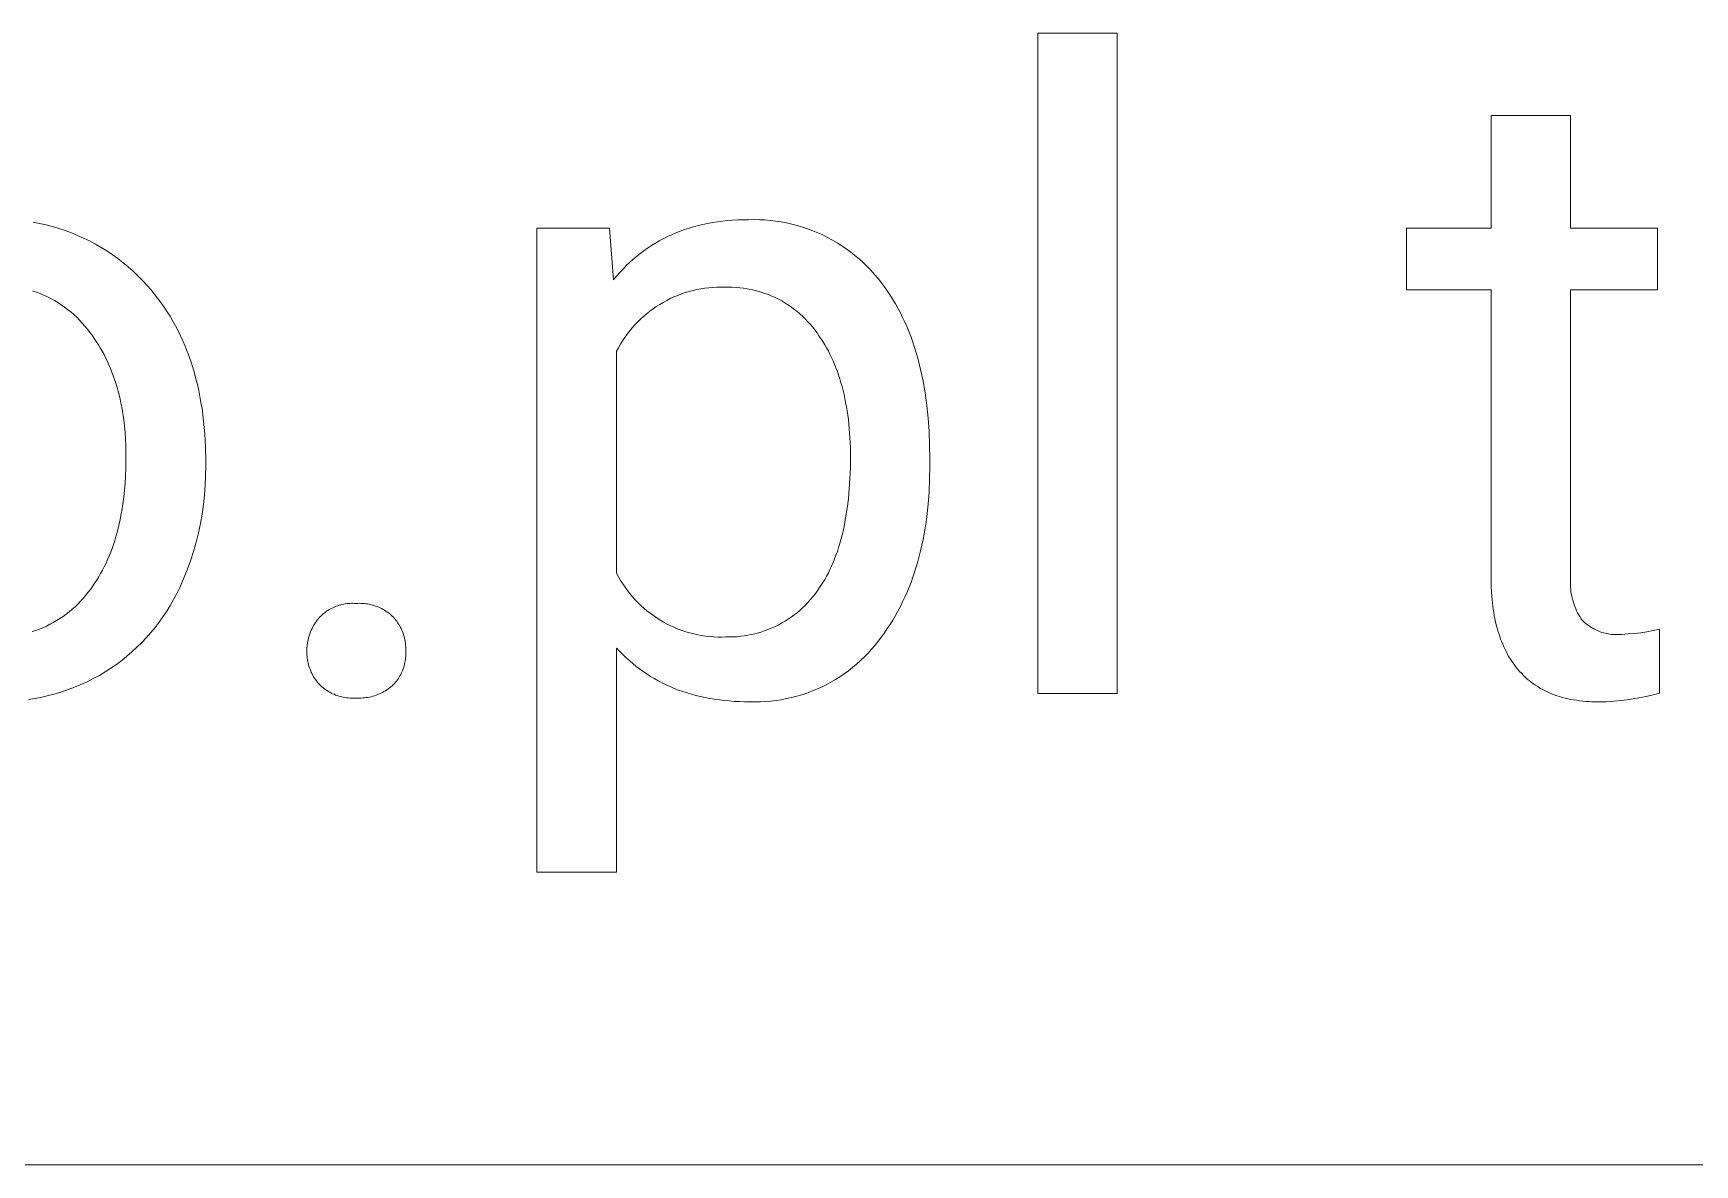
# Model space of a CAD drawing. Header units: millimetres. Extents: x -1656 to 3995, y -637 to 3312.
# Drawn here: x 2533.3 to 2675.3, y -320.6 to -223.8 of the extents above; entities that cross this region are included whole.
import ezdxf

# ---------------------------------------------------------------- set-up
doc = ezdxf.new("R2010")
doc.units = ezdxf.units.MM
doc.header["$MEASUREMENT"] = 0
doc.layers.add('Domyślny', color=7, linetype='Continuous', true_color=0x000000)

msp = doc.modelspace()

# ---------------------------------------------------------------- linework, layer by layer
at = {"layer": 'Domyślny', "color": 18, "lineweight": 15, "true_color": 0x000000}
for p, q in [((2619.14, -280.3), (2619.14, -223.85)), ((2619.14, -223.85), (2625.93, -223.85)), ((2625.93, -223.85), (2625.93, -280.3)), ((2657.89, -240.53), (2657.89, -230.89)), ((2657.89, -230.89), (2664.68, -230.89)), ((2664.68, -230.89), (2664.68, -240.53)), ((2533.24, -240.01), (2533.79, -240.12)), ((2590.91, -240.11), (2591.33, -240.04)), ((2591.33, -240.04), (2591.75, -239.97)), ((2591.75, -239.97), (2592.17, -239.92)), ((2592.17, -239.92), (2592.61, -239.87)), ((2592.61, -239.87), (2593.05, -239.84)), ((2593.05, -239.84), (2593.49, -239.81)), ((2593.49, -239.81), (2593.95, -239.8)), ((2593.95, -239.8), (2594.4, -239.79)), ((2594.4, -239.79), (2594.87, -239.78)), ((2594.87, -239.78), (2595.34, -239.79)), ((2595.34, -239.79), (2595.81, -239.81)), ((2595.81, -239.81), (2596.27, -239.85)), ((2596.27, -239.85), (2596.73, -239.91)), ((2596.73, -239.91), (2597.2, -239.98)), ((2597.2, -239.98), (2597.65, -240.07)), ((2533.79, -240.12), (2534.35, -240.24)), ((2534.35, -240.24), (2534.9, -240.38)), ((2534.9, -240.38), (2535.45, -240.54)), ((2535.45, -240.54), (2535.99, -240.72)), ((2535.99, -240.72), (2536.52, -240.92)), ((2536.52, -240.92), (2537.04, -241.13)), ((2537.04, -241.13), (2537.56, -241.36)), ((2537.56, -241.36), (2538.07, -241.61)), ((2576.32, -295.59), (2576.32, -240.53)), ((2576.32, -240.53), (2582.53, -240.53)), ((2582.53, -240.53), (2582.87, -244.93)), ((2586.77, -241.6), (2587.12, -241.42)), ((2587.12, -241.42), (2587.47, -241.24)), ((2587.47, -241.24), (2587.83, -241.08)), ((2587.83, -241.08), (2588.19, -240.92)), ((2588.19, -240.92), (2588.56, -240.77)), ((2588.56, -240.77), (2588.94, -240.64)), ((2588.94, -240.64), (2589.32, -240.51)), ((2589.32, -240.51), (2589.71, -240.4)), ((2589.71, -240.4), (2590.1, -240.29)), ((2590.1, -240.29), (2590.5, -240.2)), ((2590.5, -240.2), (2590.91, -240.11)), ((2597.65, -240.07), (2598.11, -240.17)), ((2598.11, -240.17), (2598.56, -240.29)), ((2598.56, -240.29), (2599.01, -240.42)), ((2599.01, -240.42), (2599.45, -240.57)), ((2599.45, -240.57), (2599.89, -240.73)), ((2599.89, -240.73), (2600.32, -240.91)), ((2600.32, -240.91), (2600.75, -241.1)), ((2600.75, -241.1), (2601.17, -241.31)), ((2601.17, -241.31), (2601.58, -241.53)), ((2650.64, -245.78), (2650.64, -240.53)), ((2650.64, -240.53), (2657.89, -240.53)), ((2664.68, -240.53), (2672.11, -240.53)), ((2672.11, -240.53), (2672.11, -245.78)), ((2538.07, -241.61), (2538.58, -241.88)), ((2538.58, -241.88), (2539.07, -242.16)), ((2539.07, -242.16), (2539.55, -242.46)), ((2539.55, -242.46), (2540.02, -242.78)), ((2540.02, -242.78), (2540.48, -243.11)), ((2584.84, -242.93), (2585.15, -242.68)), ((2585.15, -242.68), (2585.46, -242.45)), ((2585.46, -242.45), (2585.78, -242.22)), ((2585.78, -242.22), (2586.1, -242)), ((2586.1, -242), (2586.44, -241.8)), ((2586.44, -241.8), (2586.77, -241.6)), ((2601.58, -241.53), (2601.98, -241.77)), ((2601.98, -241.77), (2602.37, -242.02)), ((2602.37, -242.02), (2602.76, -242.28)), ((2602.76, -242.28), (2603.14, -242.56)), ((2603.14, -242.56), (2603.5, -242.85)), ((2603.5, -242.85), (2603.86, -243.15)), ((2540.48, -243.11), (2540.93, -243.46)), ((2540.93, -243.46), (2541.37, -243.82)), ((2541.37, -243.82), (2541.8, -244.2)), ((2541.8, -244.2), (2542.21, -244.59)), ((2583.4, -244.31), (2583.68, -244.01)), ((2583.68, -244.01), (2583.96, -243.72)), ((2583.96, -243.72), (2584.24, -243.45)), ((2584.24, -243.45), (2584.54, -243.18)), ((2584.54, -243.18), (2584.84, -242.93)), ((2603.86, -243.15), (2604.21, -243.46)), ((2604.21, -243.46), (2604.54, -243.78)), ((2604.54, -243.78), (2604.87, -244.12)), ((2604.87, -244.12), (2605.18, -244.47)), ((2542.21, -244.59), (2542.61, -245)), ((2542.61, -245), (2542.99, -245.42)), ((2542.99, -245.42), (2543.3, -245.77)), ((2582.87, -244.93), (2583.13, -244.61)), ((2583.13, -244.61), (2583.4, -244.31)), ((2590.33, -245.71), (2589.99, -245.77)), ((2590.67, -245.65), (2590.33, -245.71)), ((2591.02, -245.61), (2590.67, -245.65)), ((2591.36, -245.58), (2591.02, -245.61)), ((2591.7, -245.57), (2591.36, -245.58)), ((2592.05, -245.56), (2591.7, -245.57)), ((2592.39, -245.57), (2592.05, -245.56)), ((2592.71, -245.56), (2592.39, -245.57)), ((2593.02, -245.57), (2592.71, -245.56)), ((2593.34, -245.58), (2593.02, -245.57)), ((2593.65, -245.61), (2593.34, -245.58)), ((2593.97, -245.64), (2593.65, -245.61)), ((2594.28, -245.69), (2593.97, -245.64)), ((2594.59, -245.75), (2594.28, -245.69)), ((2605.18, -244.47), (2605.48, -244.82)), ((2605.48, -244.82), (2605.77, -245.19)), ((2605.77, -245.19), (2606.03, -245.53)), ((2606.03, -245.53), (2606.27, -245.88)), ((2533.53, -245.98), (2533.2, -245.87)), ((2533.84, -246.1), (2533.53, -245.98)), ((2534.16, -246.24), (2533.84, -246.1)), ((2534.47, -246.38), (2534.16, -246.24)), ((2534.77, -246.54), (2534.47, -246.38)), ((2535.07, -246.7), (2534.77, -246.54)), ((2535.36, -246.88), (2535.07, -246.7)), ((2535.65, -247.07), (2535.36, -246.88)), ((2535.93, -247.26), (2535.65, -247.07)), ((2543.3, -245.77), (2543.6, -246.13)), ((2543.6, -246.13), (2543.89, -246.5)), ((2543.89, -246.5), (2544.17, -246.88)), ((2544.17, -246.88), (2544.44, -247.26)), ((2586.81, -247.04), (2586.52, -247.22)), ((2587.11, -246.86), (2586.81, -247.04)), ((2587.41, -246.7), (2587.11, -246.86)), ((2587.72, -246.54), (2587.41, -246.7)), ((2588.03, -246.4), (2587.72, -246.54)), ((2588.35, -246.26), (2588.03, -246.4)), ((2588.67, -246.14), (2588.35, -246.26)), ((2589, -246.03), (2588.67, -246.14)), ((2589.33, -245.93), (2589, -246.03)), ((2589.66, -245.85), (2589.33, -245.93)), ((2589.99, -245.77), (2589.66, -245.85)), ((2594.89, -245.82), (2594.59, -245.75)), ((2595.2, -245.9), (2594.89, -245.82)), ((2595.5, -245.99), (2595.2, -245.9)), ((2595.8, -246.09), (2595.5, -245.99)), ((2596.1, -246.2), (2595.8, -246.09)), ((2596.39, -246.32), (2596.1, -246.2)), ((2596.68, -246.45), (2596.39, -246.32)), ((2596.96, -246.59), (2596.68, -246.45)), ((2597.24, -246.74), (2596.96, -246.59)), ((2597.51, -246.9), (2597.24, -246.74)), ((2597.78, -247.07), (2597.51, -246.9)), ((2598.04, -247.24), (2597.78, -247.07)), ((2606.27, -245.88), (2606.51, -246.24)), ((2606.51, -246.24), (2606.74, -246.61)), ((2606.74, -246.61), (2606.97, -246.98)), ((2606.97, -246.98), (2607.18, -247.36)), ((2657.89, -245.78), (2650.64, -245.78)), ((2657.89, -270.45), (2657.89, -245.78)), ((2672.11, -245.78), (2664.68, -245.78)), ((2664.68, -245.78), (2664.68, -270.47)), ((2536.2, -247.47), (2535.93, -247.26)), ((2536.47, -247.68), (2536.2, -247.47)), ((2536.73, -247.91), (2536.47, -247.68)), ((2536.98, -248.14), (2536.73, -247.91)), ((2537.22, -248.38), (2536.98, -248.14)), ((2537.45, -248.63), (2537.22, -248.38)), ((2544.44, -247.26), (2544.7, -247.66)), ((2544.7, -247.66), (2544.95, -248.05)), ((2544.95, -248.05), (2545.19, -248.46)), ((2545.19, -248.46), (2545.42, -248.87)), ((2584.93, -248.53), (2584.69, -248.78)), ((2585.18, -248.29), (2584.93, -248.53)), ((2585.43, -248.06), (2585.18, -248.29)), ((2585.69, -247.84), (2585.43, -248.06)), ((2585.96, -247.62), (2585.69, -247.84)), ((2586.24, -247.42), (2585.96, -247.62)), ((2586.52, -247.22), (2586.24, -247.42)), ((2598.29, -247.43), (2598.04, -247.24)), ((2598.54, -247.62), (2598.29, -247.43)), ((2598.78, -247.83), (2598.54, -247.62)), ((2599.02, -248.04), (2598.78, -247.83)), ((2599.24, -248.26), (2599.02, -248.04)), ((2599.46, -248.49), (2599.24, -248.26)), ((2599.67, -248.72), (2599.46, -248.49)), ((2607.18, -247.36), (2607.39, -247.75)), ((2607.39, -247.75), (2607.58, -248.15)), ((2607.58, -248.15), (2607.77, -248.56)), ((2607.77, -248.56), (2607.96, -248.98)), ((2537.68, -248.89), (2537.45, -248.63)), ((2537.89, -249.15), (2537.68, -248.89)), ((2538.1, -249.43), (2537.89, -249.15)), ((2538.29, -249.68), (2538.1, -249.43)), ((2538.47, -249.94), (2538.29, -249.68)), ((2538.65, -250.21), (2538.47, -249.94)), ((2545.42, -248.87), (2545.64, -249.29)), ((2545.64, -249.29), (2545.85, -249.72)), ((2545.85, -249.72), (2546.05, -250.15)), ((2583.83, -249.86), (2583.64, -250.15)), ((2584.03, -249.58), (2583.83, -249.86)), ((2584.24, -249.31), (2584.03, -249.58)), ((2584.46, -249.04), (2584.24, -249.31)), ((2584.69, -248.78), (2584.46, -249.04)), ((2599.88, -248.96), (2599.67, -248.72)), ((2600.07, -249.21), (2599.88, -248.96)), ((2600.26, -249.46), (2600.07, -249.21)), ((2600.43, -249.71), (2600.26, -249.46)), ((2600.6, -249.96), (2600.43, -249.71)), ((2600.77, -250.21), (2600.6, -249.96)), ((2607.96, -248.98), (2608.13, -249.4)), ((2608.13, -249.4), (2608.3, -249.83)), ((2608.3, -249.83), (2608.45, -250.27)), ((2538.83, -250.48), (2538.65, -250.21)), ((2538.99, -250.76), (2538.83, -250.48)), ((2539.15, -251.04), (2538.99, -250.76)), ((2539.31, -251.32), (2539.15, -251.04)), ((2539.45, -251.61), (2539.31, -251.32)), ((2546.05, -250.15), (2546.24, -250.6)), ((2546.24, -250.6), (2546.42, -251.05)), ((2546.42, -251.05), (2546.59, -251.5)), ((2583.29, -250.74), (2583.13, -251.04)), ((2583.13, -251.04), (2583.13, -270.03)), ((2583.46, -250.44), (2583.29, -250.74)), ((2583.64, -250.15), (2583.46, -250.44)), ((2600.93, -250.48), (2600.77, -250.21)), ((2601.08, -250.74), (2600.93, -250.48)), ((2601.23, -251.02), (2601.08, -250.74)), ((2601.37, -251.3), (2601.23, -251.02)), ((2601.51, -251.58), (2601.37, -251.3)), ((2608.45, -250.27), (2608.6, -250.72)), ((2608.6, -250.72), (2608.74, -251.18)), ((2608.74, -251.18), (2608.88, -251.64)), ((2539.6, -251.91), (2539.45, -251.61)), ((2539.73, -252.21), (2539.6, -251.91)), ((2539.86, -252.51), (2539.73, -252.21)), ((2539.98, -252.82), (2539.86, -252.51)), ((2540.1, -253.14), (2539.98, -252.82)), ((2546.59, -251.5), (2546.75, -251.97)), ((2546.75, -251.97), (2546.9, -252.44)), ((2546.9, -252.44), (2547.04, -252.92)), ((2601.64, -251.87), (2601.51, -251.58)), ((2601.76, -252.17), (2601.64, -251.87)), ((2601.88, -252.47), (2601.76, -252.17)), ((2602, -252.77), (2601.88, -252.47)), ((2602.11, -253.09), (2602, -252.77)), ((2608.88, -251.64), (2609, -252.12)), ((2609, -252.12), (2609.12, -252.6)), ((2609.12, -252.6), (2609.23, -253.09)), ((2540.21, -253.46), (2540.1, -253.14)), ((2540.32, -253.78), (2540.21, -253.46)), ((2540.42, -254.11), (2540.32, -253.78)), ((2540.51, -254.45), (2540.42, -254.11)), ((2547.04, -252.92), (2547.17, -253.4)), ((2547.17, -253.4), (2547.3, -253.89)), ((2547.3, -253.89), (2547.41, -254.4)), ((2602.21, -253.4), (2602.11, -253.09)), ((2602.31, -253.73), (2602.21, -253.4)), ((2602.4, -254.06), (2602.31, -253.73)), ((2602.49, -254.39), (2602.4, -254.06)), ((2609.23, -253.09), (2609.33, -253.59)), ((2609.33, -253.59), (2609.42, -254.1)), ((2609.42, -254.1), (2609.51, -254.61)), ((2540.6, -254.78), (2540.51, -254.45)), ((2540.68, -255.13), (2540.6, -254.78)), ((2540.75, -255.48), (2540.68, -255.13)), ((2540.82, -255.83), (2540.75, -255.48)), ((2547.41, -254.4), (2547.51, -254.9)), ((2547.51, -254.9), (2547.6, -255.42)), ((2547.6, -255.42), (2547.69, -255.94)), ((2602.57, -254.73), (2602.49, -254.39)), ((2602.64, -255.08), (2602.57, -254.73)), ((2602.71, -255.43), (2602.64, -255.08)), ((2602.78, -255.79), (2602.71, -255.43)), ((2609.51, -254.61), (2609.65, -255.67)), ((2609.65, -255.67), (2609.77, -256.76)), ((2540.89, -256.19), (2540.82, -255.83)), ((2540.94, -256.55), (2540.89, -256.19)), ((2540.99, -256.92), (2540.94, -256.55)), ((2541.08, -257.67), (2540.99, -256.92)), ((2547.69, -255.94), (2547.76, -256.47)), ((2547.76, -256.47), (2547.82, -257.01)), ((2547.82, -257.01), (2547.88, -257.55)), ((2602.84, -256.15), (2602.78, -255.79)), ((2602.94, -256.89), (2602.84, -256.15)), ((2603.02, -257.66), (2602.94, -256.89)), ((2609.77, -256.76), (2609.85, -257.88)), ((2541.14, -258.44), (2541.08, -257.67)), ((2541.17, -259.23), (2541.14, -258.44)), ((2547.88, -257.55), (2547.92, -258.1)), ((2547.92, -258.1), (2547.95, -258.66)), ((2603.07, -258.44), (2603.02, -257.66)), ((2603.11, -259.25), (2603.07, -258.44)), ((2609.85, -257.88), (2609.89, -259.04)), ((2541.18, -260.04), (2541.17, -259.23)), ((2547.95, -258.66), (2547.98, -259.22)), ((2547.98, -259.22), (2548, -260.38)), ((2603.12, -260.08), (2603.11, -259.25)), ((2609.89, -259.04), (2609.91, -260.23)), ((2541.14, -261.82), (2541.17, -260.94)), ((2541.17, -260.94), (2541.18, -260.04)), ((2548, -260.85), (2547.99, -261.67)), ((2548, -260.38), (2548, -260.85)), ((2603.07, -261.93), (2603.11, -261.02)), ((2603.11, -261.02), (2603.12, -260.08)), ((2609.91, -260.85), (2609.89, -261.97)), ((2609.91, -260.23), (2609.91, -260.85)), ((2541, -263.49), (2541.08, -262.67)), ((2541.08, -262.67), (2541.14, -261.82)), ((2547.96, -262.5), (2547.9, -263.32)), ((2547.99, -261.67), (2547.96, -262.5)), ((2603.02, -262.81), (2603.07, -261.93)), ((2609.89, -261.97), (2609.85, -263.06)), ((2540.89, -264.29), (2541, -263.49)), ((2547.82, -264.14), (2547.7, -264.96)), ((2547.9, -263.32), (2547.82, -264.14)), ((2602.84, -264.49), (2602.94, -263.67)), ((2602.94, -263.67), (2603.02, -262.81)), ((2609.77, -264.12), (2609.65, -265.16)), ((2609.85, -263.06), (2609.77, -264.12)), ((2540.61, -265.81), (2540.69, -265.44)), ((2540.69, -265.44), (2540.76, -265.06)), ((2540.76, -265.06), (2540.83, -264.68)), ((2540.83, -264.68), (2540.89, -264.29)), ((2547.7, -264.96), (2547.56, -265.77)), ((2602.64, -265.67), (2602.71, -265.28)), ((2602.71, -265.28), (2602.84, -264.49)), ((2609.65, -265.16), (2609.58, -265.67)), ((2540.23, -267.23), (2540.33, -266.89)), ((2540.33, -266.89), (2540.43, -266.53)), ((2540.43, -266.53), (2540.52, -266.18)), ((2540.52, -266.18), (2540.61, -265.81)), ((2547.38, -266.58), (2547.18, -267.38)), ((2547.56, -265.77), (2547.38, -266.58)), ((2602.31, -267.13), (2602.4, -266.78)), ((2602.4, -266.78), (2602.49, -266.42)), ((2602.49, -266.42), (2602.57, -266.04)), ((2602.57, -266.04), (2602.64, -265.67)), ((2609.42, -266.66), (2609.33, -267.15)), ((2609.51, -266.17), (2609.42, -266.66)), ((2609.58, -265.67), (2609.51, -266.17)), ((2539.75, -268.55), (2539.88, -268.23)), ((2539.88, -268.23), (2540, -267.9)), ((2540, -267.9), (2540.12, -267.57)), ((2540.12, -267.57), (2540.23, -267.23)), ((2546.96, -268.17), (2546.7, -268.96)), ((2547.18, -267.38), (2546.96, -268.17)), ((2601.88, -268.48), (2602, -268.16)), ((2602, -268.16), (2602.11, -267.82)), ((2602.11, -267.82), (2602.21, -267.48)), ((2602.21, -267.48), (2602.31, -267.13)), ((2609.12, -268.11), (2609, -268.57)), ((2609.23, -267.63), (2609.12, -268.11)), ((2609.33, -267.15), (2609.23, -267.63)), ((2539.02, -270.06), (2539.18, -269.77)), ((2539.18, -269.77), (2539.33, -269.47)), ((2539.33, -269.47), (2539.48, -269.17)), ((2539.48, -269.17), (2539.62, -268.86)), ((2539.62, -268.86), (2539.75, -268.55)), ((2546.42, -269.73), (2546.11, -270.5)), ((2546.7, -268.96), (2546.42, -269.73)), ((2601.23, -270), (2601.37, -269.71)), ((2601.37, -269.71), (2601.51, -269.42)), ((2601.51, -269.42), (2601.64, -269.11)), ((2601.64, -269.11), (2601.76, -268.8)), ((2601.76, -268.8), (2601.88, -268.48)), ((2608.74, -269.49), (2608.6, -269.93)), ((2608.88, -269.03), (2608.74, -269.49)), ((2609, -268.57), (2608.88, -269.03)), ((2538.14, -271.41), (2538.33, -271.15)), ((2538.33, -271.15), (2538.51, -270.88)), ((2538.51, -270.88), (2538.69, -270.61)), ((2538.69, -270.61), (2538.86, -270.34)), ((2538.86, -270.34), (2539.02, -270.06)), ((2545.78, -271.25), (2545.53, -271.77)), ((2546.11, -270.5), (2545.78, -271.25)), ((2583.13, -270.03), (2583.3, -270.34)), ((2583.3, -270.34), (2583.47, -270.64)), ((2583.47, -270.64), (2583.65, -270.93)), ((2583.65, -270.93), (2583.85, -271.22)), ((2583.85, -271.22), (2584.05, -271.5)), ((2600.43, -271.33), (2600.6, -271.08)), ((2600.6, -271.08), (2600.77, -270.82)), ((2600.77, -270.82), (2600.93, -270.56)), ((2600.93, -270.56), (2601.08, -270.28)), ((2601.08, -270.28), (2601.23, -270)), ((2608.13, -271.23), (2607.96, -271.65)), ((2608.3, -270.81), (2608.13, -271.23)), ((2608.45, -270.37), (2608.3, -270.81)), ((2608.6, -269.93), (2608.45, -270.37)), ((2657.9, -271.07), (2657.89, -270.45)), ((2657.92, -271.68), (2657.9, -271.07)), ((2664.67, -270.66), (2664.66, -270.85)), ((2664.66, -270.85), (2664.67, -271.04)), ((2664.68, -270.47), (2664.67, -270.66)), ((2664.67, -271.04), (2664.68, -271.23)), ((2664.68, -271.23), (2664.69, -271.41)), ((2536.83, -272.89), (2537.07, -272.66)), ((2537.07, -272.66), (2537.3, -272.42)), ((2537.3, -272.42), (2537.52, -272.18)), ((2537.52, -272.18), (2537.73, -271.93)), ((2537.73, -271.93), (2537.94, -271.67)), ((2537.94, -271.67), (2538.14, -271.41)), ((2545.26, -272.28), (2544.97, -272.77)), ((2545.53, -271.77), (2545.26, -272.28)), ((2559.54, -272.72), (2559.67, -272.69)), ((2559.67, -272.69), (2559.8, -272.66)), ((2559.8, -272.66), (2559.93, -272.64)), ((2559.93, -272.64), (2560.06, -272.62)), ((2560.06, -272.62), (2560.19, -272.61)), ((2560.19, -272.61), (2560.33, -272.6)), ((2560.33, -272.6), (2560.46, -272.59)), ((2560.46, -272.59), (2560.59, -272.59)), ((2560.59, -272.59), (2560.72, -272.6)), ((2560.72, -272.6), (2560.86, -272.6)), ((2560.86, -272.6), (2561, -272.6)), ((2561, -272.6), (2561.14, -272.59)), ((2561.14, -272.59), (2561.28, -272.6)), ((2561.28, -272.6), (2561.42, -272.6)), ((2561.42, -272.6), (2561.56, -272.62)), ((2561.56, -272.62), (2561.7, -272.63)), ((2561.7, -272.63), (2561.84, -272.65)), ((2561.84, -272.65), (2561.98, -272.68)), ((2561.98, -272.68), (2562.11, -272.71)), ((2562.11, -272.71), (2562.25, -272.75)), ((2584.05, -271.5), (2584.26, -271.77)), ((2584.26, -271.77), (2584.48, -272.03)), ((2584.48, -272.03), (2584.71, -272.29)), ((2584.71, -272.29), (2584.95, -272.54)), ((2584.95, -272.54), (2585.2, -272.78)), ((2599.25, -272.77), (2599.47, -272.54)), ((2599.47, -272.54), (2599.68, -272.31)), ((2599.68, -272.31), (2599.88, -272.07)), ((2599.88, -272.07), (2600.07, -271.83)), ((2600.07, -271.83), (2600.26, -271.57)), ((2600.26, -271.57), (2600.43, -271.33)), ((2607.58, -272.47), (2607.39, -272.87)), ((2607.77, -272.07), (2607.58, -272.47)), ((2607.96, -271.65), (2607.77, -272.07)), ((2657.97, -272.26), (2657.92, -271.68)), ((2658.03, -272.83), (2657.97, -272.26)), ((2664.69, -271.41), (2664.71, -271.6)), ((2664.71, -271.6), (2664.74, -271.79)), ((2664.74, -271.79), (2664.78, -271.98)), ((2664.78, -271.98), (2664.82, -272.16)), ((2664.82, -272.16), (2664.87, -272.34)), ((2664.87, -272.34), (2664.92, -272.52)), ((2664.92, -272.52), (2664.98, -272.7)), ((2664.98, -272.7), (2665.05, -272.88)), ((2534.97, -274.24), (2535.26, -274.07)), ((2535.26, -274.07), (2535.53, -273.9)), ((2535.53, -273.9), (2535.81, -273.71)), ((2535.81, -273.71), (2536.07, -273.52)), ((2536.07, -273.52), (2536.33, -273.32)), ((2536.33, -273.32), (2536.59, -273.1)), ((2536.59, -273.1), (2536.83, -272.89)), ((2544.35, -273.74), (2544.02, -274.21)), ((2544.67, -273.26), (2544.35, -273.74)), ((2544.97, -272.77), (2544.67, -273.26)), ((2557.38, -274.25), (2557.46, -274.13)), ((2557.46, -274.13), (2557.55, -274.01)), ((2557.55, -274.01), (2557.64, -273.9)), ((2557.64, -273.9), (2557.73, -273.79)), ((2557.73, -273.79), (2557.83, -273.7)), ((2557.83, -273.7), (2557.92, -273.6)), ((2557.92, -273.6), (2558.02, -273.52)), ((2558.02, -273.52), (2558.13, -273.43)), ((2558.13, -273.43), (2558.23, -273.35)), ((2558.23, -273.35), (2558.34, -273.28)), ((2558.34, -273.28), (2558.45, -273.2)), ((2558.45, -273.2), (2558.56, -273.13)), ((2558.56, -273.13), (2558.68, -273.07)), ((2558.68, -273.07), (2558.8, -273.01)), ((2558.8, -273.01), (2558.92, -272.95)), ((2558.92, -272.95), (2559.04, -272.9)), ((2559.04, -272.9), (2559.16, -272.85)), ((2559.16, -272.85), (2559.29, -272.8)), ((2559.29, -272.8), (2559.41, -272.76)), ((2559.41, -272.76), (2559.54, -272.72)), ((2562.25, -272.75), (2562.38, -272.79)), ((2562.38, -272.79), (2562.52, -272.83)), ((2562.52, -272.83), (2562.65, -272.88)), ((2562.65, -272.88), (2562.78, -272.93)), ((2562.78, -272.93), (2562.91, -272.99)), ((2562.91, -272.99), (2563.03, -273.05)), ((2563.03, -273.05), (2563.16, -273.12)), ((2563.16, -273.12), (2563.28, -273.19)), ((2563.28, -273.19), (2563.4, -273.26)), ((2563.4, -273.26), (2563.52, -273.34)), ((2563.52, -273.34), (2563.63, -273.42)), ((2563.63, -273.42), (2563.74, -273.51)), ((2563.74, -273.51), (2563.85, -273.6)), ((2563.85, -273.6), (2563.95, -273.69)), ((2563.95, -273.69), (2564.06, -273.79)), ((2564.06, -273.79), (2564.15, -273.9)), ((2564.15, -273.9), (2564.24, -274.01)), ((2564.24, -274.01), (2564.33, -274.13)), ((2564.33, -274.13), (2564.41, -274.25)), ((2585.2, -272.78), (2585.46, -273.01)), ((2585.46, -273.01), (2585.72, -273.24)), ((2585.72, -273.24), (2586, -273.45)), ((2586, -273.45), (2586.27, -273.65)), ((2586.27, -273.65), (2586.56, -273.85)), ((2586.56, -273.85), (2586.85, -274.03)), ((2586.85, -274.03), (2587.15, -274.21)), ((2597.26, -274.28), (2597.53, -274.12)), ((2597.53, -274.12), (2597.8, -273.95)), ((2597.8, -273.95), (2598.06, -273.78)), ((2598.06, -273.78), (2598.31, -273.59)), ((2598.31, -273.59), (2598.55, -273.4)), ((2598.55, -273.4), (2598.79, -273.2)), ((2598.79, -273.2), (2599.03, -272.99)), ((2599.03, -272.99), (2599.25, -272.77)), ((2606.74, -274.03), (2606.51, -274.4)), ((2606.97, -273.65), (2606.74, -274.03)), ((2607.18, -273.26), (2606.97, -273.65)), ((2607.39, -272.87), (2607.18, -273.26)), ((2658.07, -273.11), (2658.03, -272.83)), ((2658.11, -273.39), (2658.07, -273.11)), ((2658.16, -273.66), (2658.11, -273.39)), ((2658.21, -273.92), (2658.16, -273.66)), ((2658.27, -274.18), (2658.21, -273.92)), ((2665.05, -272.88), (2665.12, -273.06)), ((2665.12, -273.06), (2665.2, -273.23)), ((2665.2, -273.23), (2665.28, -273.4)), ((2665.28, -273.4), (2665.37, -273.56)), ((2665.37, -273.56), (2665.47, -273.73)), ((2665.47, -273.73), (2665.57, -273.89)), ((2665.57, -273.89), (2665.68, -274.04)), ((2665.68, -274.04), (2665.78, -274.14)), ((2533.16, -275.02), (2533.47, -274.92)), ((2533.47, -274.92), (2533.78, -274.8)), ((2533.78, -274.8), (2534.08, -274.68)), ((2534.08, -274.68), (2534.38, -274.54)), ((2534.38, -274.54), (2534.68, -274.39)), ((2534.68, -274.39), (2534.97, -274.24)), ((2542.93, -275.53), (2542.53, -275.95)), ((2543.31, -275.1), (2542.93, -275.53)), ((2543.67, -274.66), (2543.31, -275.1)), ((2544.02, -274.21), (2543.67, -274.66)), ((2556.79, -275.57), (2556.83, -275.43)), ((2556.83, -275.43), (2556.87, -275.29)), ((2556.87, -275.29), (2556.92, -275.16)), ((2556.92, -275.16), (2556.97, -275.02)), ((2556.97, -275.02), (2557.03, -274.89)), ((2557.03, -274.89), (2557.09, -274.75)), ((2557.09, -274.75), (2557.15, -274.62)), ((2557.15, -274.62), (2557.22, -274.5)), ((2557.22, -274.5), (2557.3, -274.37)), ((2557.3, -274.37), (2557.38, -274.25)), ((2564.41, -274.25), (2564.49, -274.37)), ((2564.49, -274.37), (2564.56, -274.5)), ((2564.56, -274.5), (2564.63, -274.62)), ((2564.63, -274.62), (2564.7, -274.75)), ((2564.7, -274.75), (2564.76, -274.89)), ((2564.76, -274.89), (2564.82, -275.02)), ((2564.82, -275.02), (2564.87, -275.16)), ((2564.87, -275.16), (2564.91, -275.29)), ((2564.91, -275.29), (2564.96, -275.43)), ((2564.96, -275.43), (2564.99, -275.57)), ((2587.15, -274.21), (2587.46, -274.37)), ((2587.46, -274.37), (2587.77, -274.52)), ((2587.77, -274.52), (2588.08, -274.67)), ((2588.08, -274.67), (2588.4, -274.8)), ((2588.4, -274.8), (2588.73, -274.92)), ((2588.73, -274.92), (2589.05, -275.03)), ((2589.05, -275.03), (2589.39, -275.12)), ((2589.39, -275.12), (2589.72, -275.21)), ((2589.72, -275.21), (2590.06, -275.28)), ((2590.06, -275.28), (2590.4, -275.34)), ((2590.4, -275.34), (2590.74, -275.4)), ((2590.74, -275.4), (2591.08, -275.43)), ((2591.08, -275.43), (2591.43, -275.46)), ((2591.43, -275.46), (2591.78, -275.48)), ((2591.78, -275.48), (2592.12, -275.48)), ((2592.12, -275.48), (2592.47, -275.47)), ((2592.47, -275.47), (2592.78, -275.47)), ((2592.78, -275.47), (2593.09, -275.47)), ((2593.09, -275.47), (2593.4, -275.45)), ((2593.4, -275.45), (2593.72, -275.42)), ((2593.72, -275.42), (2594.03, -275.38)), ((2594.03, -275.38), (2594.33, -275.33)), ((2594.33, -275.33), (2594.64, -275.27)), ((2594.64, -275.27), (2594.95, -275.2)), ((2594.95, -275.2), (2595.25, -275.12)), ((2595.25, -275.12), (2595.55, -275.03)), ((2595.55, -275.03), (2595.84, -274.93)), ((2595.84, -274.93), (2596.14, -274.82)), ((2596.14, -274.82), (2596.43, -274.7)), ((2596.43, -274.7), (2596.71, -274.57)), ((2596.71, -274.57), (2596.99, -274.43)), ((2596.99, -274.43), (2597.26, -274.28)), ((2605.77, -275.47), (2605.5, -275.83)), ((2606.03, -275.12), (2605.77, -275.47)), ((2606.27, -274.76), (2606.03, -275.12)), ((2606.51, -274.4), (2606.27, -274.76)), ((2658.33, -274.44), (2658.27, -274.18)), ((2658.4, -274.69), (2658.33, -274.44)), ((2658.47, -274.94), (2658.4, -274.69)), ((2658.54, -275.18), (2658.47, -274.94)), ((2658.62, -275.42), (2658.54, -275.18)), ((2658.7, -275.65), (2658.62, -275.42)), ((2665.78, -274.14), (2665.88, -274.24)), ((2665.88, -274.24), (2665.99, -274.33)), ((2665.99, -274.33), (2666.1, -274.42)), ((2666.1, -274.42), (2666.22, -274.5)), ((2666.22, -274.5), (2666.34, -274.59)), ((2666.34, -274.59), (2666.46, -274.66)), ((2666.46, -274.66), (2666.58, -274.73)), ((2666.58, -274.73), (2666.7, -274.8)), ((2666.7, -274.8), (2666.83, -274.87)), ((2666.83, -274.87), (2666.96, -274.93)), ((2666.96, -274.93), (2667.09, -274.98)), ((2667.09, -274.98), (2667.22, -275.03)), ((2667.22, -275.03), (2667.36, -275.08)), ((2667.36, -275.08), (2667.49, -275.12)), ((2667.49, -275.12), (2667.63, -275.15)), ((2667.63, -275.15), (2667.77, -275.18)), ((2667.77, -275.18), (2667.91, -275.21)), ((2667.91, -275.21), (2668.05, -275.23)), ((2668.05, -275.23), (2668.19, -275.25)), ((2668.19, -275.25), (2668.33, -275.26)), ((2668.33, -275.26), (2668.48, -275.27)), ((2668.48, -275.27), (2668.62, -275.27)), ((2668.62, -275.27), (2668.76, -275.27)), ((2668.76, -275.27), (2668.9, -275.26)), ((2668.9, -275.26), (2669.05, -275.25)), ((2669.05, -275.25), (2669.59, -275.22)), ((2669.59, -275.22), (2670.13, -275.18)), ((2670.13, -275.18), (2670.68, -275.12)), ((2670.68, -275.12), (2671.21, -275.03)), ((2671.21, -275.03), (2671.75, -274.93)), ((2671.75, -274.93), (2672.28, -274.82)), ((2672.28, -274.82), (2672.28, -280.29)), ((2541.7, -276.74), (2541.27, -277.12)), ((2542.12, -276.35), (2541.7, -276.74)), ((2542.53, -275.95), (2542.12, -276.35)), ((2556.66, -276.43), (2556.67, -276.29)), ((2556.66, -276.58), (2556.66, -276.43)), ((2556.66, -276.73), (2556.66, -276.58)), ((2556.66, -276.87), (2556.66, -276.73)), ((2556.66, -277.01), (2556.66, -276.87)), ((2556.67, -276.29), (2556.69, -276.14)), ((2556.69, -276.14), (2556.7, -276)), ((2556.7, -276), (2556.73, -275.86)), ((2556.73, -275.86), (2556.76, -275.71)), ((2556.76, -275.71), (2556.79, -275.57)), ((2564.99, -275.57), (2565.03, -275.71)), ((2565.03, -275.71), (2565.05, -275.86)), ((2565.05, -275.86), (2565.07, -276)), ((2565.07, -276), (2565.09, -276.14)), ((2565.09, -276.14), (2565.1, -276.29)), ((2565.1, -276.29), (2565.11, -276.43)), ((2565.11, -276.43), (2565.11, -276.58)), ((2565.11, -276.58), (2565.11, -276.73)), ((2565.11, -276.73), (2565.11, -276.86)), ((2565.11, -276.86), (2565.11, -276.99)), ((2583.4, -276.71), (2583.13, -276.43)), ((2583.13, -276.43), (2583.13, -295.59)), ((2583.66, -276.98), (2583.4, -276.71)), ((2604.63, -276.86), (2604.31, -277.18)), ((2604.93, -276.53), (2604.63, -276.86)), ((2605.22, -276.18), (2604.93, -276.53)), ((2605.5, -275.83), (2605.22, -276.18)), ((2658.79, -275.88), (2658.7, -275.65)), ((2658.88, -276.1), (2658.79, -275.88)), ((2658.98, -276.32), (2658.88, -276.1)), ((2659.08, -276.54), (2658.98, -276.32)), ((2659.19, -276.75), (2659.08, -276.54)), ((2659.3, -276.96), (2659.19, -276.75)), ((2659.41, -277.16), (2659.3, -276.96)), ((2539.9, -278.15), (2539.42, -278.46)), ((2540.37, -277.82), (2539.9, -278.15)), ((2540.82, -277.48), (2540.37, -277.82)), ((2541.27, -277.12), (2540.82, -277.48)), ((2556.67, -277.15), (2556.66, -277.01)), ((2556.69, -277.29), (2556.67, -277.15)), ((2556.71, -277.43), (2556.69, -277.29)), ((2556.73, -277.56), (2556.71, -277.43)), ((2556.76, -277.7), (2556.73, -277.56)), ((2556.79, -277.84), (2556.76, -277.7)), ((2556.83, -277.97), (2556.79, -277.84)), ((2556.88, -278.11), (2556.83, -277.97)), ((2556.92, -278.24), (2556.88, -278.11)), ((2556.98, -278.37), (2556.92, -278.24)), ((2557.03, -278.5), (2556.98, -278.37)), ((2564.84, -278.3), (2564.79, -278.43)), ((2564.88, -278.18), (2564.84, -278.3)), ((2564.93, -278.05), (2564.88, -278.18)), ((2564.97, -277.92), (2564.93, -278.05)), ((2565, -277.79), (2564.97, -277.92)), ((2565.03, -277.66), (2565, -277.79)), ((2565.05, -277.53), (2565.03, -277.66)), ((2565.07, -277.4), (2565.05, -277.53)), ((2565.09, -277.26), (2565.07, -277.4)), ((2565.1, -277.13), (2565.09, -277.26)), ((2565.11, -276.99), (2565.1, -277.13)), ((2583.94, -277.25), (2583.66, -276.98)), ((2584.22, -277.5), (2583.94, -277.25)), ((2584.51, -277.75), (2584.22, -277.5)), ((2584.8, -277.99), (2584.51, -277.75)), ((2585.1, -278.21), (2584.8, -277.99)), ((2585.4, -278.43), (2585.1, -278.21)), ((2602.95, -278.36), (2602.58, -278.63)), ((2603.3, -278.08), (2602.95, -278.36)), ((2603.65, -277.8), (2603.3, -278.08)), ((2603.99, -277.49), (2603.65, -277.8)), ((2604.31, -277.18), (2603.99, -277.49)), ((2659.53, -277.36), (2659.41, -277.16)), ((2659.66, -277.55), (2659.53, -277.36)), ((2659.79, -277.74), (2659.66, -277.55)), ((2659.92, -277.92), (2659.79, -277.74)), ((2660.06, -278.1), (2659.92, -277.92)), ((2660.2, -278.28), (2660.06, -278.1)), ((2660.35, -278.45), (2660.2, -278.28)), ((2536.79, -279.77), (2536.24, -279.97)), ((2537.33, -279.54), (2536.79, -279.77)), ((2537.87, -279.3), (2537.33, -279.54)), ((2538.39, -279.04), (2537.87, -279.3)), ((2538.91, -278.76), (2538.39, -279.04)), ((2539.42, -278.46), (2538.91, -278.76)), ((2557.09, -278.63), (2557.03, -278.5)), ((2557.16, -278.75), (2557.09, -278.63)), ((2557.23, -278.87), (2557.16, -278.75)), ((2557.3, -278.99), (2557.23, -278.87)), ((2557.38, -279.11), (2557.3, -278.99)), ((2557.46, -279.22), (2557.38, -279.11)), ((2557.55, -279.33), (2557.46, -279.22)), ((2557.64, -279.44), (2557.55, -279.33)), ((2557.73, -279.55), (2557.64, -279.44)), ((2557.83, -279.64), (2557.73, -279.55)), ((2557.93, -279.73), (2557.83, -279.64)), ((2558.04, -279.82), (2557.93, -279.73)), ((2563.84, -279.74), (2563.72, -279.83)), ((2563.95, -279.65), (2563.84, -279.74)), ((2564.06, -279.55), (2563.95, -279.65)), ((2564.15, -279.45), (2564.06, -279.55)), ((2564.23, -279.34), (2564.15, -279.45)), ((2564.31, -279.24), (2564.23, -279.34)), ((2564.39, -279.13), (2564.31, -279.24)), ((2564.47, -279.02), (2564.39, -279.13)), ((2564.54, -278.91), (2564.47, -279.02)), ((2564.61, -278.79), (2564.54, -278.91)), ((2564.67, -278.67), (2564.61, -278.79)), ((2564.73, -278.55), (2564.67, -278.67)), ((2564.79, -278.43), (2564.73, -278.55)), ((2585.71, -278.64), (2585.4, -278.43)), ((2586.03, -278.85), (2585.71, -278.64)), ((2586.35, -279.04), (2586.03, -278.85)), ((2586.68, -279.22), (2586.35, -279.04)), ((2587.02, -279.4), (2586.68, -279.22)), ((2587.36, -279.56), (2587.02, -279.4)), ((2587.7, -279.72), (2587.36, -279.56)), ((2588.06, -279.87), (2587.7, -279.72)), ((2600.64, -279.76), (2600.23, -279.94)), ((2601.04, -279.56), (2600.64, -279.76)), ((2601.44, -279.34), (2601.04, -279.56)), ((2601.83, -279.12), (2601.44, -279.34)), ((2602.21, -278.88), (2601.83, -279.12)), ((2602.58, -278.63), (2602.21, -278.88)), ((2660.5, -278.61), (2660.35, -278.45)), ((2660.65, -278.77), (2660.5, -278.61)), ((2660.81, -278.92), (2660.65, -278.77)), ((2660.98, -279.07), (2660.81, -278.92)), ((2661.15, -279.21), (2660.98, -279.07)), ((2661.32, -279.35), (2661.15, -279.21)), ((2661.5, -279.48), (2661.32, -279.35)), ((2661.68, -279.6), (2661.5, -279.48)), ((2661.87, -279.72), (2661.68, -279.6)), ((2662.06, -279.84), (2661.87, -279.72)), ((2533.41, -280.73), (2532.84, -280.83)), ((2533.99, -280.62), (2533.41, -280.73)), ((2534.56, -280.49), (2533.99, -280.62)), ((2535.13, -280.33), (2534.56, -280.49)), ((2535.69, -280.16), (2535.13, -280.33)), ((2536.24, -279.97), (2535.69, -280.16)), ((2558.15, -279.91), (2558.04, -279.82)), ((2558.26, -279.99), (2558.15, -279.91)), ((2558.37, -280.06), (2558.26, -279.99)), ((2558.49, -280.13), (2558.37, -280.06)), ((2558.61, -280.2), (2558.49, -280.13)), ((2558.73, -280.27), (2558.61, -280.2)), ((2558.85, -280.33), (2558.73, -280.27)), ((2558.98, -280.38), (2558.85, -280.33)), ((2559.11, -280.44), (2558.98, -280.38)), ((2559.23, -280.48), (2559.11, -280.44)), ((2559.37, -280.53), (2559.23, -280.48)), ((2559.5, -280.56), (2559.37, -280.53)), ((2559.63, -280.6), (2559.5, -280.56)), ((2559.76, -280.63), (2559.63, -280.6)), ((2559.9, -280.65), (2559.76, -280.63)), ((2560.03, -280.67), (2559.9, -280.65)), ((2560.17, -280.69), (2560.03, -280.67)), ((2560.31, -280.7), (2560.17, -280.69)), ((2560.45, -280.71), (2560.31, -280.7)), ((2560.58, -280.71), (2560.45, -280.71)), ((2560.72, -280.7), (2560.58, -280.71)), ((2560.86, -280.7), (2560.72, -280.7)), ((2561, -280.7), (2560.86, -280.7)), ((2561.15, -280.7), (2561, -280.7)), ((2561.29, -280.7), (2561.15, -280.7)), ((2561.44, -280.69), (2561.29, -280.7)), ((2561.58, -280.68), (2561.44, -280.69)), ((2561.73, -280.66), (2561.58, -280.68)), ((2561.87, -280.64), (2561.73, -280.66)), ((2562.01, -280.61), (2561.87, -280.64)), ((2562.16, -280.58), (2562.01, -280.61)), ((2562.3, -280.54), (2562.16, -280.58)), ((2562.44, -280.5), (2562.3, -280.54)), ((2562.57, -280.45), (2562.44, -280.5)), ((2562.71, -280.4), (2562.57, -280.45)), ((2562.85, -280.34), (2562.71, -280.4)), ((2562.98, -280.28), (2562.85, -280.34)), ((2563.11, -280.22), (2562.98, -280.28)), ((2563.24, -280.15), (2563.11, -280.22)), ((2563.36, -280.08), (2563.24, -280.15)), ((2563.48, -280), (2563.36, -280.08)), ((2563.6, -279.92), (2563.48, -280)), ((2563.72, -279.83), (2563.6, -279.92)), ((2588.42, -280.01), (2588.06, -279.87)), ((2588.78, -280.14), (2588.42, -280.01)), ((2589.15, -280.26), (2588.78, -280.14)), ((2589.53, -280.37), (2589.15, -280.26)), ((2589.91, -280.48), (2589.53, -280.37)), ((2590.3, -280.57), (2589.91, -280.48)), ((2590.69, -280.66), (2590.3, -280.57)), ((2591.1, -280.73), (2590.69, -280.66)), ((2591.5, -280.8), (2591.1, -280.73)), ((2591.92, -280.86), (2591.5, -280.8)), ((2592.33, -280.91), (2591.92, -280.86)), ((2592.76, -280.95), (2592.33, -280.91)), ((2593.19, -280.98), (2592.76, -280.95)), ((2593.63, -281), (2593.19, -280.98)), ((2594.07, -281.02), (2593.63, -281)), ((2594.52, -281.02), (2594.07, -281.02)), ((2594.97, -281.03), (2594.52, -281.02)), ((2595.42, -281.02), (2594.97, -281.03)), ((2595.87, -281), (2595.42, -281.02)), ((2596.32, -280.96), (2595.87, -281)), ((2596.77, -280.91), (2596.32, -280.96)), ((2597.21, -280.84), (2596.77, -280.91)), ((2597.65, -280.75), (2597.21, -280.84)), ((2598.09, -280.65), (2597.65, -280.75)), ((2598.53, -280.54), (2598.09, -280.65)), ((2598.96, -280.41), (2598.53, -280.54)), ((2599.39, -280.27), (2598.96, -280.41)), ((2599.81, -280.11), (2599.39, -280.27)), ((2600.23, -279.94), (2599.81, -280.11)), ((2625.93, -280.3), (2619.14, -280.3)), ((2662.25, -279.95), (2662.06, -279.84)), ((2662.45, -280.05), (2662.25, -279.95)), ((2662.66, -280.15), (2662.45, -280.05)), ((2662.87, -280.25), (2662.66, -280.15)), ((2663.08, -280.34), (2662.87, -280.25)), ((2663.29, -280.42), (2663.08, -280.34)), ((2663.52, -280.5), (2663.29, -280.42)), ((2663.74, -280.57), (2663.52, -280.5)), ((2663.97, -280.64), (2663.74, -280.57)), ((2664.21, -280.7), (2663.97, -280.64)), ((2664.44, -280.76), (2664.21, -280.7)), ((2664.69, -280.81), (2664.44, -280.76)), ((2664.94, -280.85), (2664.69, -280.81)), ((2665.19, -280.89), (2664.94, -280.85)), ((2665.44, -280.93), (2665.19, -280.89)), ((2665.7, -280.96), (2665.44, -280.93)), ((2665.97, -280.98), (2665.7, -280.96)), ((2666.24, -281), (2665.97, -280.98)), ((2666.51, -281.01), (2666.24, -281)), ((2666.79, -281.02), (2666.51, -281.01)), ((2667.07, -281.03), (2666.79, -281.02)), ((2667.73, -281.01), (2667.07, -281.03)), ((2668.39, -280.97), (2667.73, -281.01)), ((2669.04, -280.91), (2668.39, -280.97)), ((2669.7, -280.83), (2669.04, -280.91)), ((2670.35, -280.72), (2669.7, -280.83)), ((2671, -280.6), (2670.35, -280.72)), ((2671.64, -280.46), (2671, -280.6)), ((2672.28, -280.29), (2671.64, -280.46)), ((2583.13, -295.59), (2576.32, -295.59)), ((1859.78, -320.61), (3995.33, -320.61))]:
    msp.add_line(p, q, dxfattribs=at)

doc.saveas('drawing.dxf')
